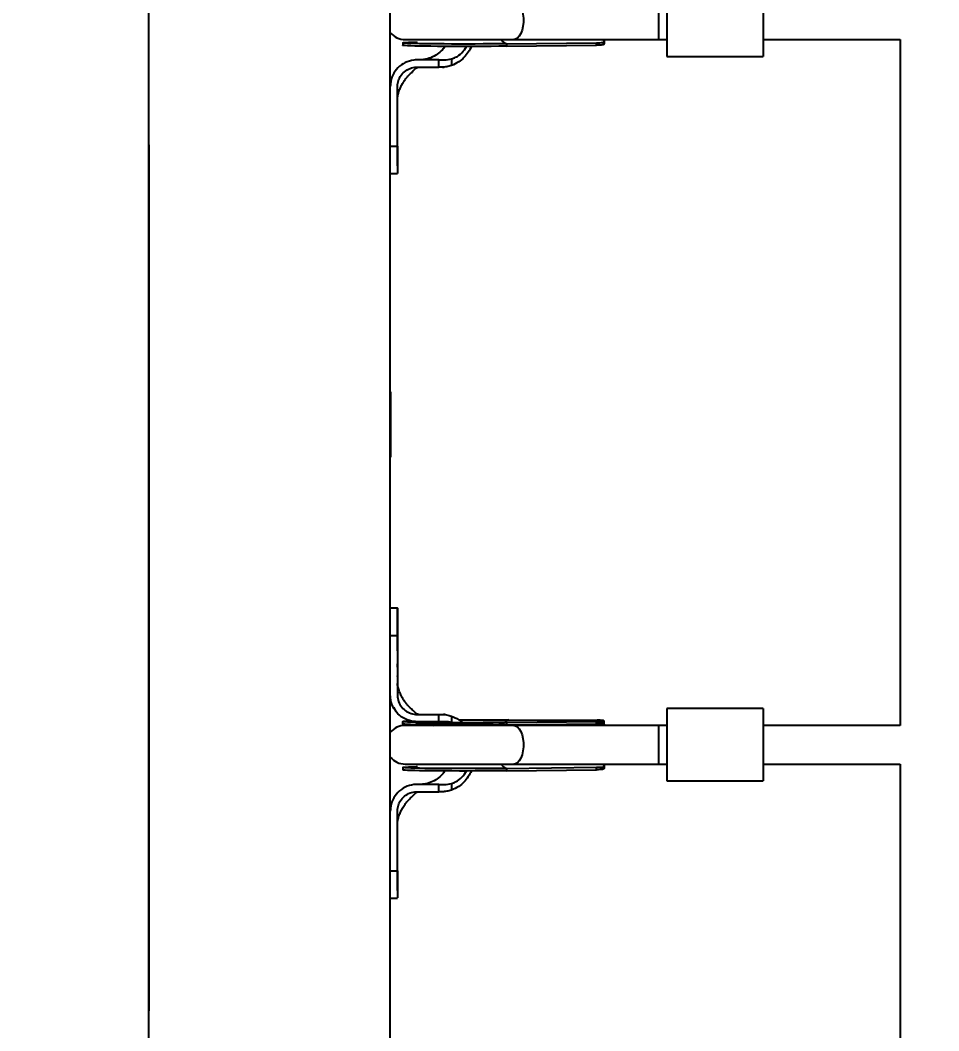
# Model space of a CAD drawing. Header units: millimetres. Extents: x -5107 to 5368, y -4871 to 3692.
# Drawn here: x -1485.5 to -1105.1, y 1154.2 to 1572.6 of the extents above; entities that cross this region are included whole.
import ezdxf

# ---------------------------------------------------------------- set-up
doc = ezdxf.new("R2010")
doc.units = ezdxf.units.MM
for name, color, linetype in [('DIKOM_ОБЪЕКТ', 7, 'Continuous'), ('DIKOM_РАЗМЕР_ЗОНА', 7, 'Continuous'), ('DIKOM_РАЗМЕР_ОБЪЕКТА', 7, 'Continuous')]:
    doc.layers.add(name, color=color, linetype=linetype)
doc.styles.add('style1', font='arial.ttf', dxfattribs={"width": 0.8})
doc.dimstyles.new('1-50', dxfattribs={"dimtxt": 300, "dimasz": 200, "dimexe": 100, "dimexo": 0, "dimgap": 100, "dimtad": 1, "dimdec": 0, "dimtxsty": 'style1', "dimcen": 0, "dimclrd": 7, "dimclre": 7, "dimadec": 1, "dimazin": 2, "dimtfac": 1, "dimtdec": 0, "dimtmove": 0, "dimatfit": 3, "dimfxl": 0, "dimlwd": 25, "dimlwe": 18, "dimarcsym": 0})

# ---------------------------------------------------------------- blocks, each defined once
blk = doc.blocks.new('*D1')
at = {"layer": 'Defpoints', "color": 0, "transparency": 16777216}
for p in [(-657.22, 2191.71), (-3179.73, -2108.29), (-657.22, -2108.29)]:
    blk.add_point(p, dxfattribs=at)
at = {"layer": 'DIKOM_РАЗМЕР_ОБЪЕКТА', "color": 7, "lineweight": 18, "transparency": 16777216}
for p, q in [((-657.22, 2191.71), (-3279.73, 2191.71)), ((-657.22, -2108.29), (-3279.73, -2108.29))]:
    blk.add_line(p, q, dxfattribs=at)
at = {"layer": 'DIKOM_РАЗМЕР_ОБЪЕКТА', "color": 7, "lineweight": 25, "transparency": 16777216}
blk.add_line((-3179.73, 1991.71), (-3179.73, -1908.29), dxfattribs=at)
at = {"layer": 'DIKOM_РАЗМЕР_ОБЪЕКТА', "color": 7, "transparency": 16777216}
for points in [[(-3213.07, 1991.71), (-3146.4, 1991.71), (-3179.73, 2191.71)], [(-3213.07, -1908.29), (-3146.4, -1908.29), (-3179.73, -2108.29)]]:
    blk.add_solid(points, dxfattribs=at)
at = {"layer": 'DIKOM_РАЗМЕР_ОБЪЕКТА', "color": 0, "transparency": 16777216, "insert": (-3433.01, -12.59), "char_height": 300, "attachment_point": 5, "rotation": 90, "style": 'style1'}
blk.add_mtext('4300', dxfattribs=at)
blk = doc.blocks.new('*D3')
at = {"layer": 'Defpoints', "color": 0, "transparency": 16777216}
for p in [(-1157.22, 3691.71), (-4657.36, -3608.29), (-1157.22, -3608.29)]:
    blk.add_point(p, dxfattribs=at)
at = {"layer": 'DIKOM_РАЗМЕР_ЗОНА', "color": 7, "lineweight": 18, "transparency": 16777216}
for p, q in [((-1157.22, 3691.71), (-4757.36, 3691.71)), ((-1157.22, -3608.29), (-4757.36, -3608.29))]:
    blk.add_line(p, q, dxfattribs=at)
at = {"layer": 'DIKOM_РАЗМЕР_ЗОНА', "color": 7, "lineweight": 25, "transparency": 16777216}
blk.add_line((-4657.36, 3491.71), (-4657.36, -3408.29), dxfattribs=at)
at = {"layer": 'DIKOM_РАЗМЕР_ЗОНА', "color": 7, "transparency": 16777216}
for points in [[(-4690.69, 3491.71), (-4624.02, 3491.71), (-4657.36, 3691.71)], [(-4690.69, -3408.29), (-4624.02, -3408.29), (-4657.36, -3608.29)]]:
    blk.add_solid(points, dxfattribs=at)
at = {"layer": 'DIKOM_РАЗМЕР_ЗОНА', "color": 0, "transparency": 16777216, "insert": (-4910.63, 41.71), "char_height": 300, "attachment_point": 5, "rotation": 90, "style": 'style1'}
blk.add_mtext('7300', dxfattribs=at)

msp = doc.modelspace()

# ---------------------------------------------------------------- linework, layer by layer
at = {"layer": 'DIKOM_ОБЪЕКТ'}
for p, q in [((-1432.22, 871), (-1432.22, 2191.71)), ((-1332.22, 891.71), (-1332.22, 2191.71)), ((-1217.75, 1587.59), (-1217.75, 1557.59)), ((-1177.75, 1587.59), (-1177.75, 1557.59)), ((-1221.2, 1580.59), (-1221.2, 1564.59)), ((-1327.04, 1563.2), (-1327.04, 1562.2)), ((-1326.04, 1564.59), (-1281.07, 1564.59)), ((-1284.08, 1562.82), (-1246.81, 1563.26)), ((-1284.08, 1562.82), (-1284.08, 1561.82)), ((-1284.08, 1561.82), (-1246.81, 1562.26)), ((-1281.07, 1564.59), (-1221.2, 1564.59)), ((-1246.81, 1562.26), (-1246.81, 1563.26)), ((-1243.71, 1562.89), (-1243.71, 1563.95)), ((-1243.54, 1563.11), (-1243.55, 1564.16)), ((-1221.2, 1564.59), (-1217.75, 1564.59)), ((-1177.75, 1564.59), (-1121.09, 1564.59)), ((-1121.09, 1564.59), (-1121.09, 1280.59)), ((-1217.75, 1557.59), (-1177.75, 1557.59)), ((-1320.22, 1556.14), (-1321.22, 1556.14)), ((-1321.22, 1553.14), (-1320.22, 1553.14)), ((-1312.08, 1556.14), (-1320.22, 1556.14)), ((-1320.22, 1553.14), (-1312.08, 1553.14)), ((-1312.08, 1553.14), (-1312.08, 1556.14)), ((-1310.59, 1553.17), (-1309.87, 1553.19)), ((-1310.56, 1553.17), (-1309.87, 1553.23)), ((-1306.87, 1556.53), (-1306.87, 1553.81)), ((-1329.22, 1520.42), (-1329.22, 1545.13)), ((-1432.22, 1521), (-1432.22, 1162.42)), ((-1332.22, 1520.42), (-1329.22, 1520.42)), ((-1329.22, 1516.28), (-1329.22, 1509.16)), ((-1332.22, 1509.14), (-1329.22, 1509.14)), ((-1332.22, 1418.71), (-1332.11, 1418.71)), ((-1332.11, 1418.71), (-1332.11, 1391.71)), ((-1332.22, 1391.71), (-1332.11, 1391.71)), ((-1329.22, 1329.14), (-1332.22, 1329.14)), ((-1329.22, 1323.86), (-1329.22, 1329.13)), ((-1329.22, 1320.65), (-1329.22, 1321.92)), ((-1332.22, 1317.86), (-1329.22, 1317.86)), ((-1329.22, 1317.86), (-1329.22, 1293.14)), ((-1330.96, 1288.17), (-1329.92, 1286.41)), ((-1330, 1286.52), (-1329.25, 1285.71)), ((-1321.22, 1285.14), (-1320.22, 1285.14)), ((-1320.22, 1285.14), (-1312.08, 1285.14)), ((-1312.08, 1282.14), (-1312.08, 1285.14)), ((-1309.44, 1285.05), (-1310.14, 1285.08)), ((-1177.75, 1287.59), (-1217.75, 1287.59)), ((-1217.75, 1287.59), (-1217.75, 1257.59)), ((-1177.75, 1287.59), (-1177.75, 1257.59)), ((-1327.11, 1282.2), (-1327.11, 1281.2)), ((-1281.07, 1280.59), (-1326.04, 1280.59)), ((-1320.22, 1282.14), (-1321.22, 1282.14)), ((-1312.08, 1282.14), (-1320.22, 1282.14)), ((-1314.55, 1280.77), (-1314.21, 1280.59)), ((-1306.87, 1284.47), (-1306.87, 1281.76)), ((-1285.69, 1280.59), (-1285.58, 1280.8)), ((-1284.3, 1280.82), (-1284.89, 1280.66)), ((-1245.84, 1282.27), (-1284.24, 1281.82)), ((-1284.24, 1281.82), (-1284.15, 1281.82)), ((-1284.15, 1281.82), (-1246.89, 1282.25)), ((-1284.15, 1281.82), (-1284.15, 1280.82)), ((-1284.15, 1280.82), (-1246.88, 1281.26)), ((-1283.18, 1282.91), (-1246.5, 1282.72)), ((-1221.2, 1280.59), (-1281.07, 1280.59)), ((-1246.88, 1281.26), (-1246.89, 1282.25)), ((-1243.78, 1280.76), (-1243.78, 1281.83)), ((-1243.61, 1281.13), (-1243.62, 1282.19)), ((-1217.75, 1280.59), (-1221.2, 1280.59)), ((-1221.2, 1280.59), (-1221.2, 1264.59)), ((-1121.09, 1280.59), (-1177.75, 1280.59)), ((-1326.04, 1264.59), (-1281.07, 1264.59)), ((-1281.07, 1264.59), (-1221.2, 1264.59)), ((-1243.71, 1262.89), (-1243.71, 1263.95)), ((-1243.54, 1263.11), (-1243.55, 1264.16)), ((-1221.2, 1264.59), (-1217.75, 1264.59)), ((-1177.75, 1264.59), (-1121.09, 1264.59)), ((-1121.09, 1264.59), (-1121.09, 980.59)), ((-1327.04, 1263.2), (-1327.04, 1262.2)), ((-1284.08, 1262.82), (-1246.81, 1263.26)), ((-1284.08, 1262.82), (-1284.08, 1261.82)), ((-1284.08, 1261.82), (-1246.81, 1262.26)), ((-1246.81, 1262.26), (-1246.81, 1263.26)), ((-1320.22, 1256.14), (-1321.22, 1256.14)), ((-1312.08, 1256.14), (-1320.22, 1256.14)), ((-1312.08, 1253.14), (-1312.08, 1256.14)), ((-1306.87, 1256.53), (-1306.87, 1253.81)), ((-1217.75, 1257.59), (-1177.75, 1257.59)), ((-1321.22, 1253.14), (-1320.22, 1253.14)), ((-1320.22, 1253.14), (-1312.08, 1253.14)), ((-1310.59, 1253.17), (-1309.87, 1253.19)), ((-1310.56, 1253.17), (-1309.87, 1253.23)), ((-1325.58, 1248.64), (-1325.32, 1248.96)), ((-1329.22, 1220.42), (-1329.22, 1245.13)), ((-1332.22, 1220.42), (-1329.22, 1220.42)), ((-1329.22, 1216.28), (-1329.22, 1209.16)), ((-1332.22, 1209.14), (-1329.22, 1209.14))]:
    msp.add_line(p, q, dxfattribs=at)
at = {"layer": 'DIKOM_ОБЪЕКТ', "flags": 128}
for points in [[(-1281.07, 1580.59), (-1280.42, 1580.48), (-1279.59, 1580.02), (-1278.83, 1579.21), (-1278.17, 1578.09), (-1277.65, 1576.71), (-1277.29, 1575.14), (-1277.1, 1573.45), (-1277.1, 1571.72), (-1277.29, 1570.03), (-1277.65, 1568.46), (-1278.17, 1567.09), (-1278.83, 1565.97), (-1279.59, 1565.16), (-1280.42, 1564.69), (-1281.07, 1564.59)], [(-1284.08, 1561.82), (-1287.21, 1561.79), (-1290.44, 1561.76), (-1293.73, 1561.74), (-1297.06, 1561.73), (-1300.37, 1561.72), (-1303.63, 1561.72), (-1306.8, 1561.73), (-1309.85, 1561.74), (-1312.74, 1561.76), (-1315.44, 1561.78), (-1317.92, 1561.82), (-1320.14, 1561.86), (-1322.09, 1561.9), (-1323.74, 1561.95), (-1325.07, 1562), (-1326.06, 1562.06), (-1326.72, 1562.12), (-1327.02, 1562.18), (-1327.04, 1562.2)], [(-1284.08, 1562.82), (-1287.21, 1562.79), (-1290.44, 1562.76), (-1293.74, 1562.74), (-1297.06, 1562.73), (-1300.37, 1562.72), (-1303.63, 1562.72), (-1306.81, 1562.72), (-1309.85, 1562.74), (-1312.75, 1562.76), (-1315.45, 1562.78), (-1317.92, 1562.82), (-1320.15, 1562.86), (-1322.09, 1562.9), (-1323.74, 1562.95), (-1325.07, 1563), (-1326.07, 1563.06), (-1326.72, 1563.12), (-1327.02, 1563.18), (-1326.96, 1563.24), (-1326.55, 1563.31), (-1325.79, 1563.37), (-1324.68, 1563.44), (-1323.25, 1563.5), (-1321.5, 1563.56), (-1320.92, 1563.58)], [(-1329.2, 1300.8), (-1329.2, 1300.95), (-1329.2, 1301.1)], [(-1284.15, 1280.82), (-1287.28, 1280.79), (-1290.51, 1280.76), (-1293.81, 1280.74), (-1297.13, 1280.72), (-1300.44, 1280.72), (-1303.7, 1280.71), (-1306.88, 1280.72), (-1309.92, 1280.73), (-1312.82, 1280.75), (-1315.52, 1280.78), (-1317.99, 1280.81), (-1320.22, 1280.85), (-1322.16, 1280.9), (-1323.81, 1280.94), (-1325.14, 1281), (-1326.14, 1281.05), (-1326.79, 1281.11), (-1327.09, 1281.18), (-1327.11, 1281.2)], [(-1284.15, 1281.82), (-1287.28, 1281.79), (-1290.52, 1281.76), (-1293.81, 1281.74), (-1297.13, 1281.72), (-1300.44, 1281.72), (-1303.71, 1281.71), (-1306.88, 1281.72), (-1309.93, 1281.73), (-1312.82, 1281.75), (-1315.52, 1281.78), (-1318, 1281.81), (-1320.22, 1281.85), (-1322.17, 1281.9), (-1323.82, 1281.94), (-1325.15, 1282), (-1326.14, 1282.05), (-1326.79, 1282.11), (-1327.09, 1282.18), (-1327.04, 1282.24), (-1326.62, 1282.3), (-1325.86, 1282.37), (-1324.76, 1282.43), (-1324.02, 1282.47)], [(-1303.81, 1282.86), (-1302.67, 1282.87), (-1299.39, 1282.89), (-1296.07, 1282.91), (-1292.75, 1282.92), (-1289.47, 1282.92), (-1286.27, 1282.92), (-1283.18, 1282.91)], [(-1284.89, 1280.66), (-1284.9, 1280.65), (-1285.02, 1280.59)], [(-1281.07, 1280.59), (-1280.42, 1280.48), (-1279.59, 1280.02), (-1278.83, 1279.21), (-1278.17, 1278.09), (-1277.65, 1276.71), (-1277.29, 1275.14), (-1277.1, 1273.45), (-1277.1, 1271.72), (-1277.29, 1270.03), (-1277.65, 1268.46), (-1278.17, 1267.09), (-1278.83, 1265.97), (-1279.59, 1265.16), (-1280.42, 1264.69), (-1281.07, 1264.59)], [(-1284.08, 1261.82), (-1287.21, 1261.79), (-1290.44, 1261.76), (-1293.73, 1261.74), (-1297.06, 1261.73), (-1300.37, 1261.72), (-1303.63, 1261.72), (-1306.8, 1261.73), (-1309.85, 1261.74), (-1312.74, 1261.76), (-1315.44, 1261.78), (-1317.92, 1261.82), (-1320.14, 1261.86), (-1322.09, 1261.9), (-1323.74, 1261.95), (-1325.07, 1262), (-1326.06, 1262.06), (-1326.72, 1262.12), (-1327.02, 1262.18), (-1327.04, 1262.2)], [(-1284.08, 1262.82), (-1287.21, 1262.79), (-1290.44, 1262.76), (-1293.74, 1262.74), (-1297.06, 1262.73), (-1300.37, 1262.72), (-1303.63, 1262.72), (-1306.81, 1262.72), (-1309.85, 1262.74), (-1312.75, 1262.76), (-1315.45, 1262.78), (-1317.92, 1262.82), (-1320.15, 1262.86), (-1322.09, 1262.9), (-1323.74, 1262.95), (-1325.07, 1263), (-1326.07, 1263.06), (-1326.72, 1263.12), (-1327.02, 1263.18), (-1326.96, 1263.24), (-1326.55, 1263.31), (-1325.79, 1263.37), (-1324.68, 1263.44), (-1323.25, 1263.5), (-1321.5, 1263.56), (-1320.92, 1263.58)]]:
    msp.add_lwpolyline(points, dxfattribs=at)
at = {"layer": 'DIKOM_ОБЪЕКТ'}
for centre, radius, start, end in [((-1326.04, 1572.59), 8, 219.4296, 270), ((-1283.52, 1565.63), 2.86, 201.3427, 258.6419), ((-1326.04, 1272.59), 8, 90, 140.5704), ((-1282.74, 1280.22), 2.72, 99.1862, 146.8793), ((-1326.04, 1272.59), 8, 219.4296, 270), ((-1283.52, 1265.63), 2.86, 201.3424, 258.6426)]:
    msp.add_arc(centre, radius, start, end, dxfattribs=at)
for points, knots in [([(-1322.05, 1564.59), (-1322.05, 1564.58), (-1322.2, 1564.44), (-1322.27, 1564.34), (-1322.22, 1564.27), (-1322.2, 1564.25)], [0, 0, 0, 0, 0.023998, 0.648706, 1, 1, 1, 1]), ([(-1309.62, 1561.74), (-1309.94, 1561.27), (-1310.8, 1560), (-1312.76, 1558.38), (-1315.39, 1556.94), (-1317.9, 1556.28), (-1319.55, 1556.14), (-1320.16, 1556.14), (-1320.23, 1556.14)], [0, 0, 0, 0, 0.1349639, 0.3671503, 0.6026785, 0.8526715, 0.983491, 1, 1, 1, 1]), ([(-1298.65, 1561.72), (-1298.66, 1561.72), (-1298.99, 1560.89), (-1299.93, 1559.29), (-1301.66, 1557.1), (-1303.96, 1555.1), (-1305.84, 1554.26), (-1306.87, 1553.81)], [0, 0, 0, 0, 0.0007563, 0.2276759, 0.4706792, 0.7134524, 1, 1, 1, 1]), ([(-1306.87, 1556.53), (-1306.29, 1556.74), (-1304.71, 1557.31), (-1302.42, 1559), (-1301.22, 1560.81), (-1300.62, 1561.72)], [0, 0, 0, 0, 0.222959, 0.608947, 1, 1, 1, 1]), ([(-1246.81, 1563.26), (-1246.32, 1563.26), (-1245.32, 1563.28), (-1244.26, 1563.34), (-1243.72, 1563.6), (-1243.65, 1564.01), (-1243.87, 1564.44), (-1243.95, 1564.6)], [0, 0, 0, 0, 0.2243155, 0.4486531, 0.6700051, 0.8803961, 1, 1, 1, 1]), ([(-1243.77, 1562.89), (-1243.76, 1562.77), (-1243.76, 1562.49), (-1244.34, 1562.34), (-1245.36, 1562.28), (-1246.32, 1562.26), (-1246.81, 1562.26)], [0, 0, 0, 0, 0.189932, 0.454968, 0.723292, 1, 1, 1, 1]), ([(-1243.77, 1562.86), (-1243.7, 1562.88), (-1243.46, 1562.95), (-1243.5, 1563.17), (-1243.68, 1563.43), (-1243.71, 1563.48)], [0, 0, 0, 0, 0.252888, 0.872807, 1, 1, 1, 1]), ([(-1243.73, 1564.59), (-1243.67, 1564.49), (-1243.54, 1564.29), (-1243.59, 1564.21), (-1243.61, 1564.16)], [0, 0, 0, 0, 0.4853235, 1, 1, 1, 1]), ([(-1321.22, 1556.14), (-1321.3, 1556.14), (-1321.73, 1556.14), (-1323.38, 1556.02), (-1326.13, 1555.22), (-1329.19, 1553.03), (-1331.34, 1549.94), (-1332.15, 1547.14), (-1332.2, 1545.53), (-1332.22, 1545.14)], [0, 0, 0, 0, 0.014799, 0.074106, 0.288781, 0.503453, 0.718033, 0.933086, 1, 1, 1, 1]), ([(-1329.22, 1540.17), (-1329.2, 1540.48), (-1329.17, 1541.08), (-1328.82, 1542.62), (-1328.27, 1544.17), (-1327.56, 1545.67), (-1326.83, 1546.91), (-1326.06, 1548.03), (-1325.33, 1548.98), (-1324.38, 1550.03), (-1323.24, 1551.09), (-1322.36, 1552), (-1321.65, 1552.65), (-1321.2, 1552.96), (-1321, 1553.04), (-1320.95, 1553.06), (-1320.92, 1553.07), (-1320.9, 1553.08), (-1320.87, 1553.09), (-1320.79, 1553.12), (-1320.78, 1553.12), (-1320.67, 1553.13), (-1320.63, 1553.14), (-1320.31, 1553.14), (-1319.91, 1553.14), (-1319.56, 1553.14)], [0, 0, 0, 0, 0.124108, 0.2381, 0.339918, 0.425646, 0.508327, 0.557904, 0.61127, 0.676134, 0.757214, 0.823991, 0.864579, 0.883781, 0.887172, 0.888519, 0.889684, 0.890774, 0.891907, 0.894482, 0.911793, 0.925077, 0.93281, 0.941955, 1, 1, 1, 1]), ([(-1329.22, 1545.13), (-1329.21, 1545.22), (-1329.21, 1545.68), (-1329.08, 1546.89), (-1328.46, 1548.82), (-1326.96, 1550.93), (-1324.72, 1552.5), (-1322.68, 1553.09), (-1321.5, 1553.13), (-1321.22, 1553.14)], [0, 0, 0, 0, 0.0220846, 0.1106207, 0.2890236, 0.5028899, 0.7177308, 0.9318428, 1, 1, 1, 1]), ([(-1312.08, 1556.14), (-1311.99, 1556.14), (-1311.57, 1556.14), (-1310.8, 1556.15), (-1309.13, 1556.11), (-1307.83, 1556.35), (-1306.87, 1556.53)], [0, 0, 0, 0, 0.048411, 0.242206, 0.436009, 1, 1, 1, 1]), ([(-1311, 1553.14), (-1311.09, 1553.14), (-1311.45, 1553.14), (-1311.81, 1553.14), (-1312.08, 1553.14)], [0, 0, 0, 0, 0.256702, 1, 1, 1, 1]), ([(-1306.87, 1553.81), (-1307.53, 1553.61), (-1308.87, 1553.22), (-1310.28, 1553.17), (-1310.99, 1553.14)], [0, 0, 0, 0, 0.491628, 1, 1, 1, 1]), ([(-1329.2, 1539.71), (-1329.2, 1539.78), (-1329.2, 1539.91), (-1329.2, 1540.04), (-1329.2, 1540.11)], [0, 0, 0, 0, 0.498415, 1, 1, 1, 1]), ([(-1329.21, 1519.77), (-1329.21, 1520.7), (-1329.21, 1522.66), (-1329.21, 1525.16), (-1329.22, 1526.46)], [0, 0, 0, 0, 0.477551, 1, 1, 1, 1]), ([(-1329.22, 1512.25), (-1329.22, 1513.16), (-1329.22, 1516.29), (-1329.21, 1519.43), (-1329.21, 1521.65)], [0, 0, 0, 0, 0.291648, 1, 1, 1, 1]), ([(-1329.22, 1520.42), (-1329.22, 1520.34), (-1329.22, 1519.93), (-1329.22, 1518.21), (-1329.22, 1515.8), (-1329.22, 1513.26), (-1329.22, 1511.42), (-1329.22, 1510.09), (-1329.22, 1509.28), (-1329.22, 1509.2), (-1329.22, 1509.16)], [0, 0, 0, 0, 0.012375, 0.061892, 0.261124, 0.409635, 0.562453, 0.710965, 0.863782, 1, 1, 1, 1]), ([(-1329.22, 1329.12), (-1329.22, 1329.13), (-1329.22, 1329.22), (-1329.22, 1328.86), (-1329.22, 1328.01), (-1329.22, 1326.57), (-1329.22, 1324.64), (-1329.22, 1321.86), (-1329.22, 1319.37), (-1329.22, 1317.86)], [0, 0, 0, 0, 0.012296, 0.165143, 0.313683, 0.466531, 0.61507, 0.767918, 1, 1, 1, 1]), ([(-1329.21, 1320.87), (-1329.22, 1321.48), (-1329.22, 1322.7), (-1329.22, 1323.48), (-1329.22, 1323.86)], [0, 0, 0, 0, 0.507946, 1, 1, 1, 1]), ([(-1329.21, 1316.27), (-1329.21, 1317.57), (-1329.21, 1320.06), (-1329.22, 1322.39), (-1329.22, 1323.51)], [0, 0, 0, 0, 0.521844, 1, 1, 1, 1]), ([(-1329.22, 1311.54), (-1329.21, 1312.85), (-1329.21, 1315.36), (-1329.21, 1317.32), (-1329.21, 1318.25)], [0, 0, 0, 0, 0.522533, 1, 1, 1, 1]), ([(-1329.21, 1304.69), (-1329.22, 1304.68), (-1329.22, 1304.6), (-1329.21, 1305.01), (-1329.21, 1305.56), (-1329.21, 1306.07), (-1329.21, 1306.16)], [0, 0, 0, 0, 0.106448, 0.508288, 0.910127, 1, 1, 1, 1]), ([(-1320.39, 1285.14), (-1320.49, 1285.14), (-1320.67, 1285.14), (-1320.71, 1285.16), (-1320.76, 1285.16), (-1320.84, 1285.18), (-1320.87, 1285.19), (-1320.9, 1285.2), (-1320.94, 1285.21), (-1321, 1285.24), (-1321.24, 1285.33), (-1321.94, 1285.87), (-1322.85, 1286.78), (-1324.11, 1287.97), (-1325.12, 1289.06), (-1325.83, 1289.94), (-1326.49, 1290.86), (-1327.19, 1291.96), (-1327.96, 1293.38), (-1328.67, 1295.13), (-1329.15, 1296.95), (-1329.19, 1297.64), (-1329.22, 1298.01)], [0, 0, 0, 0, 0.018194, 0.034398, 0.052857, 0.056721, 0.058314, 0.059779, 0.061263, 0.062957, 0.067437, 0.091978, 0.171062, 0.26864, 0.337575, 0.396367, 0.442788, 0.502189, 0.593502, 0.710965, 0.847914, 1, 1, 1, 1]), ([(-1321.22, 1282.14), (-1321.3, 1282.14), (-1321.73, 1282.15), (-1323.39, 1282.26), (-1326.15, 1283.07), (-1329.22, 1285.28), (-1331.36, 1288.38), (-1332.15, 1291.17), (-1332.2, 1292.77), (-1332.22, 1293.14)], [0, 0, 0, 0, 0.014799, 0.07411, 0.290025, 0.505958, 0.720947, 0.936011, 1, 1, 1, 1]), ([(-1329.22, 1293.14), (-1329.21, 1292.92), (-1329.18, 1291.8), (-1328.65, 1289.81), (-1327.14, 1287.53), (-1324.95, 1285.9), (-1322.85, 1285.21), (-1321.58, 1285.16), (-1321.22, 1285.14)], [0, 0, 0, 0, 0.054128, 0.268334, 0.482543, 0.697301, 0.912, 1, 1, 1, 1]), ([(-1329.8, 1286.26), (-1329.75, 1286.21), (-1329.67, 1286.1), (-1329.56, 1285.98), (-1329.51, 1285.92)], [0, 0, 0, 0, 0.499817, 1, 1, 1, 1]), ([(-1312.08, 1285.14), (-1311.98, 1285.14), (-1311.62, 1285.14), (-1311.26, 1285.14), (-1311, 1285.14)], [0, 0, 0, 0, 0.256137, 1, 1, 1, 1]), ([(-1311, 1285.14), (-1310.3, 1285.12), (-1308.89, 1285.07), (-1307.55, 1284.68), (-1306.87, 1284.47)], [0, 0, 0, 0, 0.492159, 1, 1, 1, 1]), ([(-1284.97, 1281.64), (-1286.04, 1281.63), (-1288.15, 1281.61), (-1291.42, 1281.58), (-1294.63, 1281.55), (-1297.74, 1281.53), (-1300.71, 1281.51), (-1304.38, 1281.5), (-1308.5, 1281.48), (-1312.68, 1281.46), (-1315.96, 1281.44), (-1318.4, 1281.4), (-1320.1, 1281.34), (-1321.12, 1281.24), (-1321.66, 1281.16), (-1321.69, 1281.03), (-1321.7, 1281)], [0, 0, 0, 0, 0.070741, 0.139237, 0.205472, 0.269429, 0.331069, 0.3904, 0.501907, 0.604075, 0.696874, 0.780342, 0.854565, 0.919681, 0.975897, 1, 1, 1, 1]), ([(-1320.28, 1282.14), (-1320.19, 1282.14), (-1320.02, 1282.14), (-1319.69, 1282.13), (-1319, 1282.09), (-1318.23, 1282.04), (-1317.64, 1281.86), (-1317.5, 1281.81)], [0, 0, 0, 0, 0.1023888, 0.1897127, 0.3507462, 0.8380486, 1, 1, 1, 1]), ([(-1306.87, 1281.76), (-1306.95, 1281.78), (-1307.35, 1281.9), (-1308.41, 1282.12), (-1310.08, 1282.15), (-1311.41, 1282.14), (-1312.08, 1282.14)], [0, 0, 0, 0, 0.04844, 0.242204, 0.618964, 1, 1, 1, 1]), ([(-1306.87, 1284.47), (-1306.43, 1284.3), (-1304.75, 1283.64), (-1303.11, 1282.59), (-1302.16, 1281.55), (-1302.12, 1281.51)], [0, 0, 0, 0, 0.250104, 0.969393, 1, 1, 1, 1]), ([(-1246.89, 1282.25), (-1246.39, 1282.26), (-1245.39, 1282.28), (-1244.35, 1282.26), (-1243.81, 1282.16), (-1243.83, 1281.91), (-1243.84, 1281.83)], [0, 0, 0, 0, 0.282221, 0.564507, 0.843706, 1, 1, 1, 1]), ([(-1243.84, 1280.76), (-1243.83, 1280.87), (-1243.82, 1281.15), (-1244.37, 1281.26), (-1245.37, 1281.28), (-1246.36, 1281.26), (-1246.88, 1281.26)], [0, 0, 0, 0, 0.180757, 0.441785, 0.705676, 1, 1, 1, 1]), ([(-1243.78, 1281.8), (-1243.73, 1281.88), (-1243.54, 1282.21), (-1243.65, 1282.49), (-1244.22, 1282.67), (-1245.2, 1282.71), (-1246.08, 1282.72), (-1246.5, 1282.72)], [0, 0, 0, 0, 0.081572, 0.32422, 0.554217, 0.78908, 1, 1, 1, 1]), ([(-1243.67, 1281.13), (-1243.65, 1281.05), (-1243.63, 1280.93), (-1243.76, 1280.69), (-1243.81, 1280.6)], [0, 0, 0, 0, 0.6342731, 1, 1, 1, 1]), ([(-1322.05, 1264.59), (-1322.05, 1264.58), (-1322.2, 1264.44), (-1322.27, 1264.34), (-1322.22, 1264.27), (-1322.2, 1264.25)], [0, 0, 0, 0, 0.023997, 0.648706, 1, 1, 1, 1]), ([(-1246.81, 1263.26), (-1246.32, 1263.26), (-1245.32, 1263.28), (-1244.26, 1263.34), (-1243.72, 1263.6), (-1243.65, 1264.01), (-1243.87, 1264.44), (-1243.95, 1264.6)], [0, 0, 0, 0, 0.224315, 0.448653, 0.670005, 0.880395, 1, 1, 1, 1]), ([(-1243.73, 1264.59), (-1243.67, 1264.49), (-1243.54, 1264.29), (-1243.59, 1264.21), (-1243.61, 1264.16)], [0, 0, 0, 0, 0.485326, 1, 1, 1, 1]), ([(-1309.62, 1261.74), (-1309.94, 1261.27), (-1310.8, 1260), (-1312.76, 1258.38), (-1315.39, 1256.94), (-1317.9, 1256.28), (-1319.55, 1256.14), (-1320.16, 1256.14), (-1320.23, 1256.14)], [0, 0, 0, 0, 0.134965, 0.367151, 0.602679, 0.852672, 0.983491, 1, 1, 1, 1]), ([(-1298.65, 1261.72), (-1298.66, 1261.72), (-1298.99, 1260.89), (-1299.93, 1259.29), (-1301.66, 1257.1), (-1303.96, 1255.1), (-1305.84, 1254.26), (-1306.87, 1253.81)], [0, 0, 0, 0, 0.000757, 0.227677, 0.470679, 0.713452, 1, 1, 1, 1]), ([(-1306.87, 1256.53), (-1306.29, 1256.74), (-1304.71, 1257.31), (-1302.42, 1259), (-1301.22, 1260.81), (-1300.62, 1261.72)], [0, 0, 0, 0, 0.222959, 0.608945, 1, 1, 1, 1]), ([(-1243.77, 1262.89), (-1243.76, 1262.77), (-1243.76, 1262.49), (-1244.34, 1262.34), (-1245.36, 1262.28), (-1246.32, 1262.26), (-1246.81, 1262.26)], [0, 0, 0, 0, 0.189932, 0.454968, 0.723292, 1, 1, 1, 1]), ([(-1243.77, 1262.86), (-1243.7, 1262.88), (-1243.46, 1262.95), (-1243.5, 1263.17), (-1243.68, 1263.43), (-1243.71, 1263.48)], [0, 0, 0, 0, 0.252888, 0.872808, 1, 1, 1, 1]), ([(-1321.22, 1256.14), (-1321.3, 1256.14), (-1321.73, 1256.14), (-1323.38, 1256.02), (-1326.13, 1255.22), (-1329.19, 1253.03), (-1331.34, 1249.94), (-1332.15, 1247.14), (-1332.2, 1245.53), (-1332.22, 1245.14)], [0, 0, 0, 0, 0.014799, 0.074106, 0.288781, 0.503453, 0.718032, 0.933086, 1, 1, 1, 1]), ([(-1312.08, 1256.14), (-1311.99, 1256.14), (-1311.57, 1256.14), (-1310.8, 1256.15), (-1309.13, 1256.11), (-1307.83, 1256.35), (-1306.87, 1256.53)], [0, 0, 0, 0, 0.048411, 0.242206, 0.436009, 1, 1, 1, 1]), ([(-1329.22, 1240.17), (-1329.2, 1240.48), (-1329.17, 1241.08), (-1328.82, 1242.62), (-1328.27, 1244.17), (-1327.56, 1245.67), (-1326.83, 1246.91), (-1326.06, 1248.03), (-1325.33, 1248.98), (-1324.38, 1250.03), (-1323.24, 1251.09), (-1322.36, 1252), (-1321.65, 1252.65), (-1321.2, 1252.97), (-1321, 1253.04), (-1320.95, 1253.06), (-1320.92, 1253.07), (-1320.9, 1253.08), (-1320.87, 1253.09), (-1320.79, 1253.12), (-1320.78, 1253.12), (-1320.67, 1253.13), (-1320.63, 1253.14), (-1320.31, 1253.14), (-1319.91, 1253.14), (-1319.56, 1253.14)], [0, 0, 0, 0, 0.1241076, 0.2380996, 0.3399177, 0.4256459, 0.5083267, 0.5579032, 0.6112703, 0.6761336, 0.7572133, 0.8239906, 0.864579, 0.8837816, 0.8871715, 0.8885192, 0.8896835, 0.8907743, 0.8919068, 0.8944817, 0.9117929, 0.9250769, 0.9328097, 0.9419548, 1, 1, 1, 1]), ([(-1329.22, 1245.13), (-1329.21, 1245.22), (-1329.21, 1245.68), (-1329.08, 1246.89), (-1328.46, 1248.82), (-1326.96, 1250.93), (-1324.72, 1252.5), (-1322.68, 1253.09), (-1321.5, 1253.13), (-1321.22, 1253.14)], [0, 0, 0, 0, 0.022084, 0.110619, 0.289023, 0.50289, 0.71773, 0.931843, 1, 1, 1, 1]), ([(-1311, 1253.14), (-1311.09, 1253.14), (-1311.45, 1253.14), (-1311.81, 1253.14), (-1312.08, 1253.14)], [0, 0, 0, 0, 0.256702, 1, 1, 1, 1]), ([(-1306.87, 1253.81), (-1307.53, 1253.61), (-1308.87, 1253.22), (-1310.28, 1253.17), (-1310.99, 1253.14)], [0, 0, 0, 0, 0.491628, 1, 1, 1, 1]), ([(-1329.2, 1239.71), (-1329.2, 1239.78), (-1329.2, 1239.91), (-1329.2, 1240.04), (-1329.2, 1240.11)], [0, 0, 0, 0, 0.498416, 1, 1, 1, 1]), ([(-1329.21, 1233.13), (-1329.21, 1233.21), (-1329.21, 1233.55), (-1329.22, 1233.72), (-1329.22, 1233.63), (-1329.22, 1233.63)], [0, 0, 0, 0, 0.228443, 0.963471, 1, 1, 1, 1]), ([(-1329.21, 1219.77), (-1329.21, 1220.7), (-1329.21, 1222.66), (-1329.21, 1225.16), (-1329.22, 1226.46)], [0, 0, 0, 0, 0.477552, 1, 1, 1, 1]), ([(-1329.22, 1212.25), (-1329.22, 1213.16), (-1329.22, 1216.29), (-1329.21, 1219.43), (-1329.21, 1221.65)], [0, 0, 0, 0, 0.2916485, 1, 1, 1, 1]), ([(-1329.22, 1220.42), (-1329.22, 1220.34), (-1329.22, 1219.93), (-1329.22, 1218.21), (-1329.22, 1215.8), (-1329.22, 1213.26), (-1329.22, 1211.42), (-1329.22, 1210.09), (-1329.22, 1209.28), (-1329.22, 1209.2), (-1329.22, 1209.16)], [0, 0, 0, 0, 0.012375, 0.061892, 0.261124, 0.409635, 0.562453, 0.710965, 0.863782, 1, 1, 1, 1])]:
    msp.add_open_spline(points, degree=3, knots=knots, dxfattribs=at)

# ---------------------------------------------------------------- dimensions: what is measured, and where the dimension line sits
at = {"layer": 'DIKOM_РАЗМЕР_ЗОНА'}
dim = msp.add_linear_dim(base=(-4657.36, -3608.29), p1=(-1157.22, 3691.71), p2=(-1157.22, -3608.29), angle=90, dimstyle='1-50', dxfattribs=at)
dim.commit()
dim.dimension.update_dxf_attribs({"geometry": '*D3', "text_midpoint": (-4657.36, 41.71), "dimtype": 160})
at = {"layer": 'DIKOM_РАЗМЕР_ОБЪЕКТА'}
dim = msp.add_linear_dim(base=(-3179.73, -2108.29), p1=(-657.22, 2191.71), p2=(-657.22, -2108.29), angle=90, dimstyle='1-50', dxfattribs=at)
dim.commit()
dim.dimension.update_dxf_attribs({"geometry": '*D1', "text_midpoint": (-3179.73, -12.59), "dimtype": 160})

doc.saveas('drawing.dxf')
